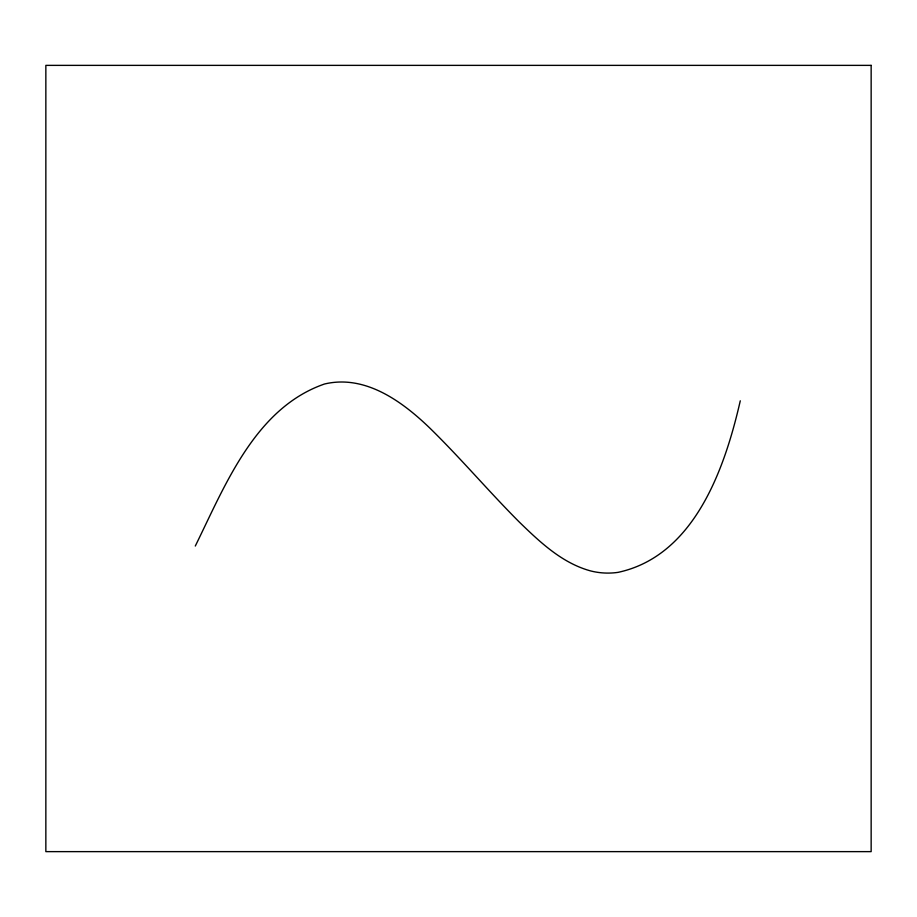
<?xml version="1.0" encoding="UTF-8"?>
<svg xmlns="http://www.w3.org/2000/svg" width="917" height="917" viewBox="0 0 917 917"><rect width="100%" height="100%" fill="white"/><g stroke="black" fill="none" stroke-linecap="round" stroke-linejoin="round"><path stroke-width="1.38" d="M740.283 400.809C724.877 468.14 694.639 555.908 618.012 572.368A70.38 70.38 0 0 1 590.754 570.959C562.19 563.221 539.998 542.142 519.32 522.071C488.818 491.501 460.896 458.466 430.016 428.262C402.299 401.497 365.264 374.308 324.48 384.017C255.098 408.065 225.112 485.517 195.287 546.039M871.15 65.371L45.85 65.371L45.85 851.629L871.15 851.629L871.15 65.371"/></g></svg>
